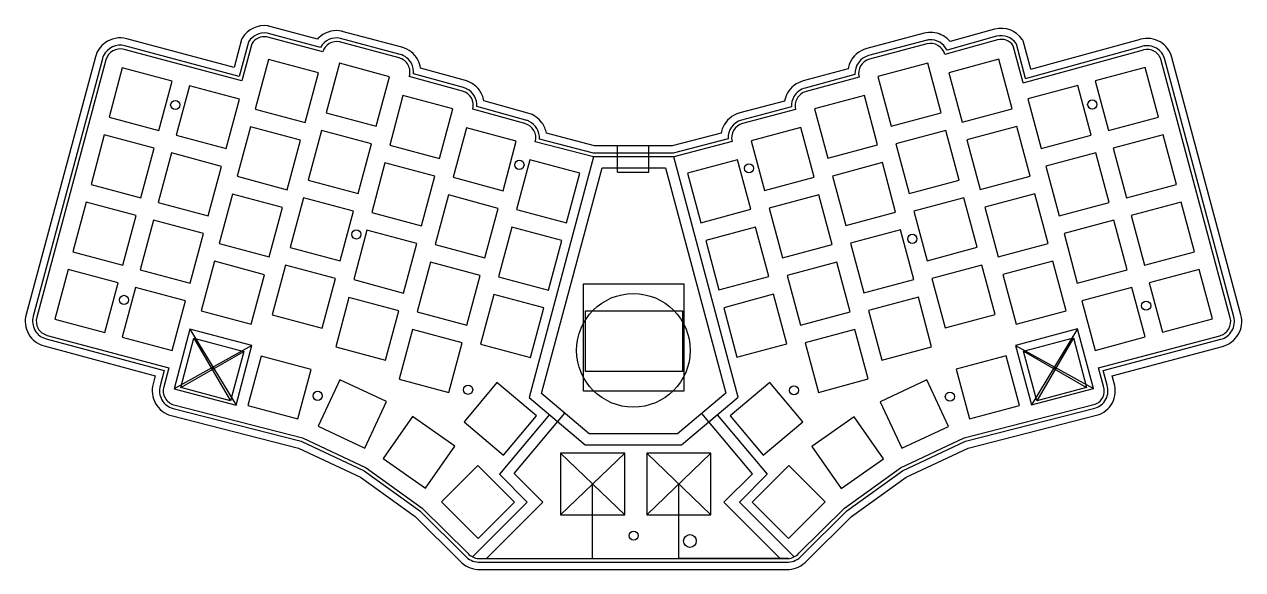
# Model space of a CAD drawing. Header units: millimetres. Extents: x -112 to 699, y -345 to 3.
# Drawn here: x 366.8 to 699.5, y -145.4 to 3.3 of the extents above; entities that cross this region are included whole.
import ezdxf

# ---------------------------------------------------------------- set-up
doc = ezdxf.new("R2010")
doc.units = ezdxf.units.MM
doc.layers.get('0').update_dxf_attribs({"linetype": 'CONTINUOUS'})

msp = doc.modelspace()

# ---------------------------------------------------------------- linework, layer by layer
for p, q in [((447.72, -3.01), (433.13, 0.87)), ((446.88, -0.72), (433.54, 2.83)), ((469.93, -2.96), (453.64, 1.39)), ((612.49, 0.85), (596.85, -3.3)), ((632.28, 0.04), (618.77, -3.71)), ((631.76, 1.97), (619.62, -1.39)), ((425.48, -10.91), (394.29, -2.58)), ((424.07, -8.46), (394.81, -0.64)), ((426.12, -0.81), (424.07, -8.46)), ((427.98, -1.6), (425.48, -10.91)), ((428.91, -1.99), (426.19, -12.13)), ((448.32, -4.21), (432.93, -0.11)), ((469.15, -5.86), (452.9, -1.51)), ((469.41, -4.89), (453.14, -0.54)), ((613, -1.08), (597.36, -5.23)), ((613.25, -2.05), (597.62, -6.2)), ((632.54, -0.92), (618.16, -4.91)), ((639.53, -12.66), (636.81, -2.52)), ((640.24, -11.43), (637.74, -2.09)), ((641.65, -8.97), (639.58, -1.24)), ((640.24, -11.43), (672.12, -2.68)), ((641.65, -8.97), (671.6, -0.75)), ((386.2, -5.57), (367.31, -75.82)), ((388.13, -6.09), (369.24, -76.34)), ((389.1, -6.35), (370.2, -76.6)), ((426.19, -12.13), (394.03, -3.54)), ((639.53, -12.66), (672.38, -3.65)), ((696.11, -76.74), (677.28, -6.52)), ((697.08, -76.49), (678.25, -6.26)), ((699.01, -75.97), (680.18, -5.75)), ((487.24, -12.01), (475.03, -8.66)), ((591.73, -8.82), (579.49, -12.15)), ((486.45, -14.9), (471.94, -10.93)), ((486.71, -13.94), (473.09, -10.21)), ((593.63, -10.37), (580.01, -14.08)), ((594.75, -11.1), (580.27, -15.05)), ((503.52, -23.79), (489.26, -19.84)), ((503.78, -22.82), (490.39, -19.11)), ((504.32, -20.9), (492.3, -17.56)), ((574.39, -17.64), (562.17, -20.87)), ((576.28, -19.21), (562.68, -22.8)), ((577.4, -19.95), (562.95, -23.77)), ((522.49, -29.81), (509.36, -26.41)), ((557.07, -26.35), (543.72, -29.81)), ((522.26, -32.81), (506.33, -28.72)), ((522.23, -31.81), (507.46, -27.98)), ((543.72, -29.81), (522.49, -29.81)), ((528.8, -37.02), (528.8, -29.81)), ((537.3, -37.02), (537.3, -29.81)), ((558.96, -27.93), (543.98, -31.81)), ((560.08, -28.67), (544.15, -32.8)), ((522.26, -32.81), (504.66, -98.51)), ((543.98, -31.81), (522.23, -31.81)), ((544.15, -32.8), (522.26, -32.81)), ((561.73, -98.4), (544.15, -32.8)), ((528.8, -37.02), (537.3, -37.02)), ((654.42, -79.79), (637.5, -84.27)), ((654.42, -79.79), (641.8, -100.51)), ((658.72, -96.03), (654.42, -79.79)), ((372.76, -82.5), (405, -91.14)), ((373.02, -81.54), (406.23, -90.44)), ((412.03, -79.88), (407.74, -96.12)), ((409.52, -95.78), (413.14, -82.26)), ((428.95, -84.35), (412.03, -79.88)), ((412.03, -79.88), (424.66, -100.59)), ((413.14, -82.26), (426.76, -85.91)), ((413.14, -82.26), (423.14, -99.43)), ((639.64, -85.87), (653.26, -82.22)), ((653.26, -82.22), (643.27, -99.39)), ((653.26, -82.22), (656.89, -95.74)), ((660.16, -90.44), (693.25, -81.65)), ((661.38, -91.15), (693.5, -82.61)), ((372.23, -84.43), (402.56, -92.56)), ((428.95, -84.35), (407.74, -96.12)), ((409.52, -95.78), (426.76, -85.91)), ((426.76, -85.91), (423.14, -99.43)), ((424.66, -100.59), (428.95, -84.35)), ((637.5, -84.27), (641.8, -100.51)), ((637.5, -84.27), (658.72, -96.03)), ((643.27, -99.39), (639.64, -85.87)), ((639.64, -85.87), (656.89, -95.74)), ((663.83, -92.57), (694.02, -84.54)), ((402.56, -92.56), (401.96, -94.79)), ((405, -91.14), (403.89, -95.31)), ((406.23, -90.44), (404.86, -95.57)), ((418.14, -90.85), (418.35, -90.85)), ((418.35, -90.85), (418.35, -90.23)), ((648.11, -90.81), (648.11, -90.15)), ((648.26, -90.81), (648.11, -90.81)), ((661.5, -95.44), (660.16, -90.44)), ((662.46, -95.15), (661.38, -91.15)), ((664.37, -94.57), (663.83, -92.57)), ((407.74, -96.12), (424.66, -100.59)), ((423.14, -99.43), (409.52, -95.78)), ((641.8, -100.51), (658.72, -96.03)), ((656.89, -95.74), (643.27, -99.39)), ((504.66, -98.51), (519.98, -111.36)), ((546.28, -111.36), (561.73, -98.4)), ((407.41, -101.47), (442.39, -110.44)), ((407.67, -100.51), (442.73, -109.5)), ((500.6, -119.25), (514.42, -102.78)), ((565.62, -119.27), (551.81, -102.81)), ((623.48, -109.5), (658.85, -100.42)), ((623.82, -110.44), (659.1, -101.39)), ((406.9, -103.41), (441.71, -112.33)), ((510.19, -103.15), (496.54, -119.43)), ((556.03, -103.18), (569.68, -119.44)), ((624.5, -112.33), (659.6, -103.33)), ((442.73, -109.5), (460.12, -117.65)), ((606.09, -117.65), (623.48, -109.5)), ((441.71, -112.33), (458.6, -120.24)), ((442.39, -110.44), (459.61, -118.51)), ((519.98, -111.36), (546.28, -111.36)), ((606.6, -118.51), (623.82, -110.44)), ((607.62, -120.24), (624.5, -112.33)), ((513.25, -113.7), (513.25, -130.5)), ((513.25, -113.7), (530.75, -130.5)), ((530.75, -113.7), (513.25, -130.5)), ((530.75, -113.7), (513.25, -113.7)), ((530.75, -130.5), (530.75, -113.7)), ((554.25, -113.7), (536.75, -113.7)), ((536.75, -113.7), (536.75, -130.5)), ((554.25, -113.7), (536.75, -130.5)), ((536.75, -113.7), (554.25, -130.5)), ((554.25, -130.5), (554.25, -113.7)), ((459.61, -118.51), (474.83, -129.44)), ((460.12, -117.65), (475.47, -128.68)), ((496.54, -119.43), (504.15, -127.04)), ((500.6, -119.25), (508.39, -127.04)), ((565.62, -119.27), (557.83, -127.06)), ((569.68, -119.44), (562.07, -127.06)), ((590.74, -128.68), (606.09, -117.65)), ((591.39, -129.44), (606.6, -118.51)), ((458.6, -120.24), (473.53, -130.98)), ((522, -142.44), (522, -122.1)), ((545.5, -142.44), (545.5, -122.1)), ((592.68, -130.98), (607.62, -120.24)), ((474.83, -129.44), (487.19, -141.68)), ((475.47, -128.68), (487.91, -140.98)), ((504.15, -127.04), (489.21, -141.97)), ((508.39, -127.04), (492.99, -142.44)), ((557.83, -127.06), (573.21, -142.44)), ((562.07, -127.06), (576.99, -141.98)), ((578.3, -140.98), (590.74, -128.68)), ((579.02, -141.68), (591.39, -129.44)), ((473.53, -130.98), (485.75, -143.07)), ((513.25, -130.5), (530.75, -130.5)), ((536.75, -130.5), (554.25, -130.5)), ((580.46, -143.07), (592.68, -130.98)), ((490.84, -142.44), (522, -142.44)), ((490.84, -142.44), (575.37, -142.44)), ((575.37, -142.44), (545.5, -142.44)), ((490.71, -145.44), (575.5, -145.44)), ((490.8, -143.44), (575.41, -143.44))]:
    msp.add_line(p, q)
for points in [[(433.5, -6.28), (429.88, -19.8), (443.5, -23.45), (447.12, -9.93)], [(632.9, -6.24), (619.28, -9.89), (622.91, -23.41), (636.53, -19.76)], [(407.18, -12.17), (393.56, -8.52), (389.94, -22.04), (403.56, -25.69)], [(466.51, -10.98), (452.89, -7.33), (449.27, -20.86), (462.89, -24.51)], [(617.14, -20.82), (613.52, -7.3), (599.9, -10.94), (603.52, -24.47)], [(672.84, -8.48), (659.22, -12.13), (662.85, -25.65), (676.47, -22)], [(411.91, -13.44), (408.29, -26.96), (421.91, -30.61), (425.53, -17.09)], [(483.83, -19.76), (470.21, -16.12), (466.58, -29.64), (480.2, -33.29)], [(582.58, -19.73), (586.2, -33.25), (599.82, -29.6), (596.2, -16.08)], [(654.49, -13.4), (640.87, -17.05), (644.5, -30.57), (658.12, -26.92)], [(428.58, -24.63), (424.96, -38.16), (438.58, -41.8), (442.2, -28.28)], [(444.35, -39.21), (457.97, -42.86), (461.59, -29.34), (447.97, -25.69)], [(483.9, -38.42), (497.52, -42.07), (501.14, -28.55), (487.52, -24.9)], [(578.88, -24.86), (565.26, -28.51), (568.89, -42.03), (582.5, -38.38)], [(622.06, -39.17), (618.43, -25.65), (604.81, -29.3), (608.44, -42.82)], [(627.83, -41.77), (641.45, -38.12), (637.82, -24.59), (624.2, -28.24)], [(385.02, -40.39), (398.64, -44.04), (402.26, -30.52), (388.64, -26.87)], [(677.76, -26.83), (664.14, -30.48), (667.77, -44.01), (681.39, -40.36)], [(416.99, -48.96), (420.62, -35.44), (407, -31.79), (403.37, -45.31)], [(659.41, -31.75), (645.79, -35.4), (649.41, -48.92), (663.03, -45.27)], [(461.67, -47.99), (475.29, -51.64), (478.91, -38.12), (465.29, -34.47)], [(514.84, -50.85), (518.46, -37.33), (504.84, -33.68), (501.22, -47.2)], [(558.34, -97.33), (545.19, -108.36), (521.07, -108.36), (508.05, -97.44), (524.56, -35.81), (541.85, -35.8)], [(551.57, -50.81), (565.19, -47.16), (561.56, -33.64), (547.94, -37.29)], [(604.74, -47.95), (601.12, -34.43), (587.5, -38.08), (591.12, -51.6)], [(433.66, -60.16), (437.29, -46.63), (423.67, -42.99), (420.04, -56.51)], [(573.8, -60.38), (587.42, -56.73), (583.8, -43.21), (570.18, -46.86)], [(642.74, -42.95), (629.12, -46.6), (632.74, -60.12), (646.36, -56.47)], [(397.35, -48.87), (383.73, -45.22), (380.1, -58.75), (393.72, -62.4)], [(443.05, -44.04), (439.43, -57.56), (453.05, -61.21), (456.67, -47.69)], [(496.23, -46.9), (482.61, -43.25), (478.98, -56.77), (492.6, -60.42)], [(623.35, -44), (609.73, -47.65), (613.36, -61.17), (626.97, -57.52)], [(686.3, -58.71), (682.68, -45.19), (669.06, -48.83), (672.68, -62.36)], [(415.7, -53.79), (402.08, -50.14), (398.45, -63.66), (412.07, -67.31)], [(473.99, -56.47), (460.37, -52.82), (456.75, -66.34), (470.37, -69.99)], [(499.92, -52.03), (496.3, -65.55), (509.92, -69.2), (513.54, -55.68)], [(566.48, -51.99), (552.86, -55.64), (556.49, -69.16), (570.11, -65.51)], [(592.41, -56.43), (596.04, -69.95), (609.66, -66.3), (606.03, -52.78)], [(654.33, -67.28), (667.95, -63.63), (664.33, -50.1), (650.71, -53.75)], [(432.37, -64.99), (418.75, -61.34), (415.13, -74.86), (428.74, -78.51)], [(448.13, -79.56), (451.76, -66.04), (438.14, -62.39), (434.51, -75.91)], [(491.31, -65.25), (477.69, -61.6), (474.07, -75.12), (487.68, -78.77)], [(588.72, -61.56), (575.1, -65.21), (578.72, -78.74), (592.34, -75.09)], [(631.89, -75.88), (628.27, -62.35), (614.65, -66), (618.27, -79.53)], [(634.04, -64.95), (637.66, -78.47), (651.28, -74.82), (647.66, -61.3)], [(388.8, -80.75), (392.43, -67.23), (378.81, -63.58), (375.18, -77.1)], [(673.98, -67.19), (677.6, -80.71), (691.22, -77.06), (687.6, -63.54)], [(410.78, -72.14), (397.16, -68.49), (393.54, -82.02), (407.16, -85.67)], [(519.53, -96.73), (519.53, -67.45), (546.93, -67.45), (546.93, -96.73)], [(655.62, -72.1), (659.25, -85.63), (672.87, -81.98), (669.24, -68.46)], [(451.83, -84.7), (465.45, -88.35), (469.07, -74.82), (455.45, -71.17)], [(508.63, -74.03), (495.01, -70.38), (491.38, -83.91), (505, -87.56)], [(561.4, -87.52), (575.02, -83.87), (571.4, -70.34), (557.78, -73.99)], [(600.96, -88.31), (614.57, -84.66), (610.95, -71.13), (597.33, -74.78)], [(546.53, -74.83), (546.53, -91.43), (520.03, -91.43), (520.03, -74.83)], [(486.39, -83.6), (472.77, -79.95), (469.15, -93.48), (482.77, -97.13)], [(580.01, -83.56), (583.64, -97.09), (597.26, -93.44), (593.63, -79.92)], [(431.5, -87.18), (427.87, -100.7), (441.49, -104.35), (445.11, -90.83)], [(634.91, -87.14), (621.29, -90.79), (624.91, -104.31), (638.53, -100.66)], [(452.95, -93.64), (447.03, -106.33), (459.81, -112.29), (465.73, -99.6)], [(486.87, -105.12), (497.67, -114.19), (506.67, -103.46), (495.87, -94.4)], [(579.36, -105.15), (570.36, -94.42), (559.56, -103.49), (568.55, -114.21)], [(606.4, -112.35), (619.18, -106.39), (613.26, -93.7), (600.48, -99.66)], [(464.79, -115.16), (476.34, -123.25), (484.37, -111.78), (472.82, -103.69)], [(589.87, -123.3), (601.42, -115.21), (593.39, -103.74), (581.84, -111.83)], [(480.75, -126.96), (490.72, -136.93), (500.62, -127.03), (490.65, -117.06)], [(575.5, -136.95), (585.47, -126.98), (575.57, -117.08), (565.6, -127.05)]]:
    msp.add_lwpolyline(points, close=True)
for centre, radius in [((408.02, -18.7), 1.25), ((658.42, -18.56), 1.25), ((502.01, -35.01), 1.25), ((564.69, -35.97), 1.25), ((457.49, -54.01), 1.25), ((609.29, -55.22), 1.25), ((394.03, -71.87), 1.25), ((533.13, -85.63), 15.5), ((673.14, -73.44), 1.25), ((487.99, -96.38), 1.25), ((576.97, -96.54), 1.25), ((446.92, -98.03), 1.25), ((619.55, -98.26), 1.25), ((533.21, -136.16), 1.25), ((548.56, -137.62), 1.75)]:
    msp.add_circle(centre, radius)
for points, knots in [([(433.54, 2.83), (433.49, 2.84), (433.44, 2.85), (433.38, 2.86), (430.59, 3.29), (427.79, 1.98), (426.34, -0.45), (426.26, -0.57), (426.19, -0.69), (426.12, -0.81)], [-0.03337, -0.03337, -0.03337, -0.03337, 0, 0, 0, 1, 1, 1, 1.087047, 1.087047, 1.087047, 1.087047]), ([(433.13, 0.87), (433.12, 0.88), (433.1, 0.88), (433.08, 0.88), (431.08, 1.19), (429.09, 0.25), (428.05, -1.48), (428.03, -1.52), (428, -1.56), (427.98, -1.6)], [-0.011123, -0.011123, -0.011123, -0.011123, 0, 0, 0, 1, 1, 1, 1.029016, 1.029016, 1.029016, 1.029016]), ([(453.64, 1.39), (453.63, 1.4), (453.62, 1.4), (453.6, 1.4), (451.49, 1.91), (449.33, 1.37), (447.74, 0.1), (447.43, -0.15), (447.14, -0.42), (446.88, -0.72)], [-0.0055265, -0.0055265, -0.0055265, -0.0055265, 0, 0, 0, 0.595055, 0.595055, 0.595055, 0.709917, 0.709917, 0.709917, 0.709917]), ([(619.62, -1.39), (618.94, -0.58), (618.08, 0.05), (617.12, 0.48), (615.72, 1.1), (614.08, 1.27), (612.49, 0.85), (612.49, 0.85), (612.49, 0.85), (612.49, 0.85)], [0.2801769, 0.2801769, 0.2801769, 0.2801769, 0.5720693, 0.5720693, 0.5720693, 1, 1, 1, 1.0007047, 1.0007047, 1.0007047, 1.0007047]), ([(639.58, -1.24), (639.48, -1.1), (639.39, -0.96), (639.29, -0.82), (637.63, 1.6), (634.61, 2.72), (631.78, 1.98), (631.77, 1.98), (631.77, 1.97), (631.76, 1.97)], [-0.102341, -0.102341, -0.102341, -0.102341, 0, 0, 0, 1, 1, 1, 1.004209, 1.004209, 1.004209, 1.004209]), ([(637.74, -2.09), (637.7, -2.04), (637.67, -2), (637.64, -1.95), (636.46, -0.23), (634.31, 0.57), (632.29, 0.04), (632.29, 0.04), (632.28, 0.04), (632.28, 0.04)], [-0.034114, -0.034114, -0.034114, -0.034114, 0, 0, 0, 1, 1, 1, 1.001403, 1.001403, 1.001403, 1.001403]), ([(394.81, -0.64), (392.7, -0.07), (390.5, -0.54), (388.85, -1.74), (387.6, -2.64), (386.64, -3.98), (386.21, -5.56), (386.2, -5.56), (386.2, -5.57), (386.2, -5.57)], [0.000884, 0.000884, 0.000884, 0.000884, 0.572065, 0.572065, 0.572065, 1, 1, 1, 1.000985, 1.000985, 1.000985, 1.000985]), ([(394.29, -2.58), (391.94, -1.93), (389.5, -3.09), (388.47, -5.21), (388.33, -5.49), (388.22, -5.78), (388.13, -6.09), (388.13, -6.09), (388.13, -6.09), (388.13, -6.09)], [0.0003806, 0.0003806, 0.0003806, 0.0003806, 0.8844965, 0.8844965, 0.8844965, 1, 1, 1, 1.0003284, 1.0003284, 1.0003284, 1.0003284]), ([(453.14, -0.54), (453.14, -0.54), (453.14, -0.54), (453.13, -0.54), (450.94, -0.01), (448.71, -1.08), (447.72, -3.01)], [-0.0018422, -0.0018422, -0.0018422, -0.0018422, 0, 0, 0, 0.8689814, 0.8689814, 0.8689814, 0.8689814]), ([(474.24, -6.36), (473.33, -4.69), (471.77, -3.47), (469.94, -2.97), (469.94, -2.97), (469.94, -2.96), (469.93, -2.96)], [0, 0, 0, 0, 1, 1, 1, 1.002689, 1.002689, 1.002689, 1.002689]), ([(596.85, -3.3), (594.73, -3.86), (593.06, -5.36), (592.22, -7.23), (592, -7.74), (591.84, -8.27), (591.73, -8.82)], [0.0008138, 0.0008138, 0.0008138, 0.0008138, 0.5720655, 0.5720655, 0.5720655, 0.7253815, 0.7253815, 0.7253815, 0.7253815]), ([(618.77, -3.71), (617.87, -1.9), (615.95, -0.79), (613.93, -0.93), (613.62, -0.95), (613.31, -1), (613, -1.08), (613, -1.08), (613, -1.08), (613, -1.08)], [0.1253665, 0.1253665, 0.1253665, 0.1253665, 0.8844976, 0.8844976, 0.8844976, 1, 1, 1, 1.0002349, 1.0002349, 1.0002349, 1.0002349]), ([(676.94, -1.48), (675.33, -0.54), (673.42, -0.28), (671.62, -0.75), (671.61, -0.75), (671.61, -0.75), (671.6, -0.75)], [0, 0, 0, 0, 1, 1, 1, 1.005253, 1.005253, 1.005253, 1.005253]), ([(675.93, -3.2), (674.78, -2.53), (673.41, -2.35), (672.13, -2.68), (672.12, -2.68), (672.12, -2.68), (672.12, -2.68)], [0, 0, 0, 0, 1, 1, 1, 1.001751, 1.001751, 1.001751, 1.001751]), ([(472.49, -7.32), (471.84, -6.13), (470.73, -5.25), (469.41, -4.89), (469.41, -4.89), (469.41, -4.89), (469.41, -4.89)], [0, 0, 0, 0, 1, 1, 1, 1.000896, 1.000896, 1.000896, 1.000896]), ([(492.3, -17.56), (492.11, -16.5), (491.69, -15.51), (491.06, -14.65), (490.16, -13.41), (488.82, -12.44), (487.24, -12.01)], [0.2760417, 0.2760417, 0.2760417, 0.2760417, 0.5720679, 0.5720679, 0.5720679, 1, 1, 1, 1]), ([(490.39, -19.11), (490.53, -17.09), (489.42, -15.16), (487.59, -14.27), (487.31, -14.13), (487.02, -14.02), (486.71, -13.94)], [0.123353, 0.123353, 0.123353, 0.123353, 0.8844996, 0.8844996, 0.8844996, 1, 1, 1, 1]), ([(507.46, -27.98), (507.59, -25.97), (506.49, -24.05), (504.66, -23.16), (504.38, -23.02), (504.09, -22.91), (503.78, -22.82)], [0.1253149, 0.1253149, 0.1253149, 0.1253149, 0.8844941, 0.8844941, 0.8844941, 1, 1, 1, 1]), ([(509.36, -26.41), (509.17, -25.36), (508.75, -24.38), (508.13, -23.54), (507.23, -22.3), (505.9, -21.33), (504.32, -20.9)], [0.280071, 0.280071, 0.280071, 0.280071, 0.5720643, 0.5720643, 0.5720643, 0.9994947, 0.9994947, 0.9994947, 0.9994947]), ([(562.17, -20.87), (560.05, -21.43), (558.39, -22.93), (557.56, -24.8), (557.34, -25.29), (557.17, -25.81), (557.07, -26.35)], [0.0013479, 0.0013479, 0.0013479, 0.0013479, 0.5720694, 0.5720694, 0.5720694, 0.722454, 0.722454, 0.722454, 0.722454]), ([(696.56, -80.29), (697.23, -79.14), (697.42, -77.77), (697.08, -76.49), (697.08, -76.49), (697.08, -76.49), (697.08, -76.49)], [0, 0, 0, 0, 1, 1, 1, 1.000861, 1.000861, 1.000861, 1.000861]), ([(698.29, -81.3), (699.22, -79.7), (699.49, -77.78), (699.02, -75.98), (699.01, -75.98), (699.01, -75.98), (699.01, -75.97)], [0, 0, 0, 0, 1, 1, 1, 1.002582, 1.002582, 1.002582, 1.002582]), ([(367.98, -81.14), (368.9, -82.75), (370.43, -83.94), (372.23, -84.43), (372.23, -84.43), (372.23, -84.43), (372.23, -84.43)], [0, 0, 0, 0, 1, 1, 1, 1.002476, 1.002476, 1.002476, 1.002476]), ([(369.72, -80.15), (370.38, -81.3), (371.47, -82.15), (372.75, -82.5), (372.76, -82.5), (372.76, -82.5), (372.76, -82.5)], [0, 0, 0, 0, 1, 1, 1, 1.000825, 1.000825, 1.000825, 1.000825]), ([(404.37, -99.12), (405.03, -100.27), (406.12, -101.12), (407.41, -101.47), (407.41, -101.47), (407.41, -101.47), (407.41, -101.47)], [0, 0, 0, 0, 1, 1, 1, 1.002524, 1.002524, 1.002524, 1.002524]), ([(659.1, -101.39), (659.1, -101.39), (659.1, -101.39), (659.1, -101.39), (660.41, -101.05), (661.51, -100.17), (662.15, -98.98)], [-0.000889, -0.000889, -0.000889, -0.000889, 0, 0, 0, 1, 1, 1, 1]), ([(402.64, -100.11), (403.56, -101.72), (405.08, -102.91), (406.88, -103.4), (406.89, -103.4), (406.89, -103.4), (406.9, -103.41)], [0, 0, 0, 0, 1, 1, 1, 1.007572, 1.007572, 1.007572, 1.007572]), ([(659.6, -103.33), (659.61, -103.33), (659.61, -103.33), (659.61, -103.33), (661.46, -102.84), (663.02, -101.6), (663.91, -99.92)], [-0.002667, -0.002667, -0.002667, -0.002667, 0, 0, 0, 1, 1, 1, 1]), ([(487.19, -141.68), (488.12, -142.69), (489.39, -143.31), (490.76, -143.43), (490.77, -143.43), (490.78, -143.44), (490.8, -143.44)], [0.006663, 0.006663, 0.006663, 0.006663, 1, 1, 1, 1.012883, 1.012883, 1.012883, 1.012883]), ([(575.41, -143.44), (575.43, -143.44), (575.44, -143.43), (575.46, -143.43), (576.82, -143.31), (578.1, -142.69), (579.02, -141.68)], [-0.012883, -0.012883, -0.012883, -0.012883, 0, 0, 0, 0.993337, 0.993337, 0.993337, 0.993337]), ([(485.75, -143.07), (487.01, -144.42), (488.73, -145.26), (490.58, -145.43), (490.62, -145.43), (490.67, -145.43), (490.71, -145.44)], [0.015735, 0.015735, 0.015735, 0.015735, 1, 1, 1, 1.038648, 1.038648, 1.038648, 1.038648]), ([(575.5, -145.44), (575.54, -145.43), (575.59, -145.43), (575.63, -145.43), (577.48, -145.26), (579.2, -144.42), (580.46, -143.07)], [-0.038648, -0.038648, -0.038648, -0.038648, 0, 0, 0, 0.984265, 0.984265, 0.984265, 0.984265])]:
    msp.add_open_spline(points, degree=3, knots=knots)
for points in [[(432.93, -0.11), (431.33, 0.14), (429.74, -0.61), (428.91, -1.99)], [(394.03, -3.54), (391.89, -2.96), (389.68, -4.22), (389.1, -6.35)], [(452.9, -1.51), (450.89, -1.03), (448.87, -2.22), (448.32, -4.21)], [(618.16, -4.91), (617.59, -2.77), (615.4, -1.48), (613.25, -2.05)], [(636.81, -2.52), (635.87, -1.14), (634.16, -0.5), (632.54, -0.92)], [(678.25, -6.26), (677.91, -4.97), (677.08, -3.87), (675.93, -3.2)], [(680.18, -5.75), (679.71, -3.95), (678.54, -2.41), (676.94, -1.48)], [(471.62, -7.8), (471.09, -6.85), (470.2, -6.15), (469.15, -5.86)], [(475.03, -8.66), (474.91, -7.86), (474.64, -7.08), (474.24, -6.36)], [(597.36, -5.23), (595.02, -5.85), (593.49, -8.03), (593.63, -10.37)], [(597.62, -6.2), (595.47, -6.76), (594.19, -8.96), (594.75, -11.1)], [(675.42, -4.07), (674.5, -3.53), (673.41, -3.38), (672.38, -3.65)], [(677.28, -6.52), (677.01, -5.49), (676.34, -4.6), (675.42, -4.07)], [(471.94, -10.93), (472.26, -9.88), (472.14, -8.76), (471.62, -7.8)], [(473.09, -10.21), (473.18, -9.21), (472.98, -8.21), (472.49, -7.32)], [(579.49, -12.15), (577.7, -12.63), (576.17, -13.79), (575.23, -15.39)], [(489.26, -19.84), (489.85, -17.7), (488.59, -15.49), (486.45, -14.9)], [(575.23, -15.39), (574.82, -16.1), (574.54, -16.86), (574.39, -17.64)], [(576.96, -16.4), (576.46, -17.26), (576.22, -18.24), (576.28, -19.21)], [(580.01, -14.08), (578.73, -14.42), (577.63, -15.26), (576.96, -16.4)], [(580.27, -15.05), (579.24, -15.32), (578.36, -15.99), (577.82, -16.91)], [(577.82, -16.91), (577.28, -17.83), (577.13, -18.92), (577.4, -19.95)], [(562.68, -22.8), (560.35, -23.42), (558.83, -25.6), (558.96, -27.93)], [(506.33, -28.72), (506.92, -26.58), (505.66, -24.37), (503.52, -23.79)], [(562.95, -23.77), (560.8, -24.33), (559.52, -26.52), (560.08, -28.67)], [(367.31, -75.82), (366.82, -77.61), (367.06, -79.53), (367.98, -81.14)], [(369.24, -76.34), (368.89, -77.62), (369.06, -78.99), (369.72, -80.15)], [(370.2, -76.6), (369.92, -77.63), (370.06, -78.73), (370.59, -79.65)], [(370.59, -79.65), (371.12, -80.58), (371.99, -81.26), (373.02, -81.54)], [(693.25, -81.65), (694.28, -81.37), (695.16, -80.71), (695.7, -79.79)], [(695.7, -79.79), (696.23, -78.87), (696.38, -77.77), (696.11, -76.74)], [(693.5, -82.61), (694.79, -82.28), (695.89, -81.44), (696.56, -80.29)], [(694.02, -84.54), (695.81, -84.07), (697.35, -82.9), (698.29, -81.3)], [(401.96, -94.79), (401.47, -96.58), (401.72, -98.5), (402.64, -100.11)], [(403.89, -95.31), (403.54, -96.59), (403.71, -97.96), (404.37, -99.12)], [(404.86, -95.57), (404.58, -96.6), (404.71, -97.7), (405.24, -98.62)], [(661.27, -98.51), (661.77, -97.57), (661.85, -96.45), (661.5, -95.44)], [(662.15, -98.98), (662.78, -97.8), (662.89, -96.41), (662.46, -95.15)], [(663.91, -99.92), (664.79, -98.27), (664.95, -96.34), (664.37, -94.57)], [(405.24, -98.62), (405.77, -99.55), (406.64, -100.22), (407.67, -100.51)], [(658.85, -100.42), (659.89, -100.15), (660.76, -99.46), (661.27, -98.51)], [(487.91, -140.98), (488.67, -141.82), (489.72, -142.34), (490.84, -142.44)], [(575.37, -142.44), (576.5, -142.34), (577.54, -141.82), (578.3, -140.98)]]:
    msp.add_open_spline(points, degree=3)

doc.saveas('drawing.dxf')
